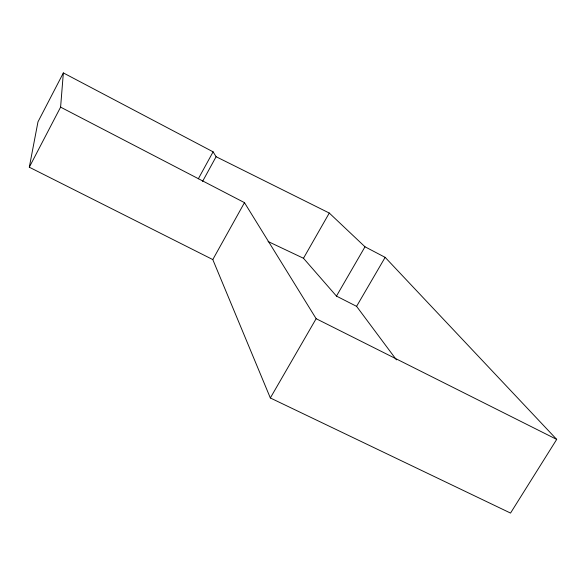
<?xml version="1.0" encoding="UTF-8"?>
<svg xmlns="http://www.w3.org/2000/svg" width="586" height="586" viewBox="0 0 586 586"><rect width="100%" height="100%" fill="white"/><g stroke="black" fill="none" stroke-linecap="round" stroke-linejoin="round"><path stroke-width="0.88" d="M29.3 167.208L60.6 107.135L63.354 72.92L213.099 151.833L216.109 156.711L329.281 213.048L364.997 246.794L385.149 257.349L556.7 439.405L510.531 513.08L270.336 397.967L212.791 259.576L29.3 167.208L37.98 121.837L63.354 72.92M198.324 178.811L213.099 151.833M202.566 181.404L216.109 156.711M212.791 259.576L244.479 202.646L60.6 107.135M396.444 359.863L356.588 306.346L336.459 296.098L303.482 258.265L329.281 213.048M270.336 397.967L316.14 318.689L244.479 202.646M336.459 296.098L364.997 246.794M356.588 306.346L385.149 257.349M268.095 241.52L303.482 258.265M316.14 318.689L556.7 439.405"/></g></svg>
